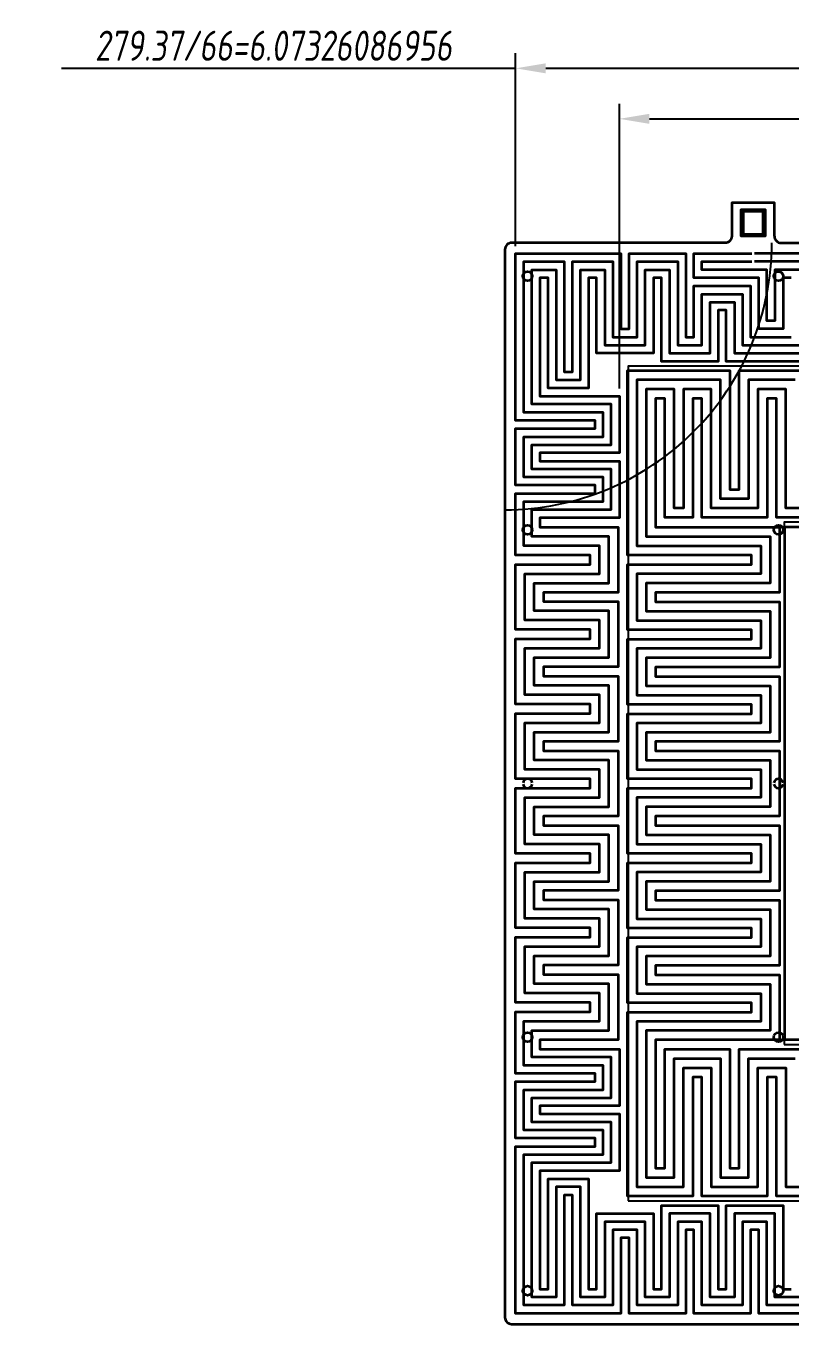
# Model space of a CAD drawing. Header units: millimetres. Extents: x -5937 to 68925, y -3068 to 5300.
# Drawn here: x 50647 to 51219, y 1814 to 2787 of the extents above; entities that cross this region are included whole.
import ezdxf

# ---------------------------------------------------------------- set-up
doc = ezdxf.new("R2010")
doc.units = ezdxf.units.MM
doc.header["$LTSCALE"] = 7
doc.header["$PDSIZE"] = -1
doc.layers.add('参照', color=6, linetype='Continuous', lineweight=9)
doc.layers.add('发热分区', color=20, linetype='Continuous')
doc.styles.add('斜仿宋', font='tssdeng.shx', dxfattribs={"width": 0.8, "oblique": 8, "bigfont": 'tssdchn.shx'})
doc.dimstyles.new('YanXiu', dxfattribs={"dimtxt": 22.5778, "dimasz": 22.5778, "dimexe": 11.2889, "dimexo": 5.64445, "dimgap": 5.64445, "dimtad": 1, "dimtoh": 1, "dimzin": 9, "dimdsep": 46, "dimtxsty": '斜仿宋', "dimcen": 22.5778, "dimazin": 2, "dimtfac": 1, "dimtmove": 0, "dimatfit": 3, "dimfxl": 1, "dimarcsym": 1})

# ---------------------------------------------------------------- blocks, each defined once
blk = doc.blocks.new('*D79')
at = {"color": 0, "lineweight": -2}
for p, q in [((51013.54, 2621.92), (51013.54, 2766.31)), ((51292.91, 2621.92), (51292.91, 2766.31)), ((51013.54, 2755.03), (50673.2, 2755.03)), ((51270.34, 2755.03), (51036.12, 2755.03))]:
    blk.add_line(p, q, dxfattribs=at)
at = {"color": 0}
for points in [[(51036.12, 2758.79), (51036.12, 2751.26), (51013.54, 2755.03)], [(51270.34, 2751.26), (51270.34, 2758.79), (51292.91, 2755.03)]]:
    blk.add_solid(points, dxfattribs=at)
at = {"layer": 'Defpoints', "color": 0}
for p in [(51013.54, 2755.03), (51013.54, 2616.28), (51292.91, 2616.28)]:
    blk.add_point(p, dxfattribs=at)
at = {"color": 0, "insert": (50832.08, 2771.96), "char_height": 22.5778, "attachment_point": 5, "style": '斜仿宋'}
blk.add_mtext('279.37/66=6.07326086956', dxfattribs=at)
blk = doc.blocks.new('*D80')
at = {"color": 0, "lineweight": -2}
for p, q in [((51091.28, 2515.07), (51091.28, 2728.48)), ((52269.8, 2515.07), (52269.8, 2728.48)), ((51113.86, 2717.19), (52247.23, 2717.19))]:
    blk.add_line(p, q, dxfattribs=at)
at = {"color": 0}
for points in [[(51113.86, 2720.96), (51113.86, 2713.43), (51091.28, 2717.19)], [(52247.23, 2713.43), (52247.23, 2720.96), (52269.8, 2717.19)]]:
    blk.add_solid(points, dxfattribs=at)
at = {"layer": 'Defpoints', "color": 0}
for p in [(52269.8, 2717.19), (51091.28, 2509.43), (52269.8, 2509.43)]:
    blk.add_point(p, dxfattribs=at)
at = {"color": 0, "insert": (51680.54, 2734.13), "char_height": 22.578, "attachment_point": 5, "style": '斜仿宋'}
blk.add_mtext('1178.52', dxfattribs=at)

msp = doc.modelspace()

# ---------------------------------------------------------------- linework, layer by layer
at = {"color": 7, "linetype": 'Continuous', "lineweight": 35}
for points in [[(51207.542, 2629.276), (51207.542, 2654.276), (51191.542, 2654.276), (51175.542, 2654.276), (51175.542, 2629.276, -0.4142136), (51170.542, 2624.276), (51010.542, 2624.276, 0.4142136), (51005.542, 2619.276), (51005.542, 1819.276, 0.4142136), (51010.542, 1814.276), (52350.542, 1814.276, 0.4142136), (52355.542, 1819.276), (52355.542, 2619.276, 0.4142136), (52350.542, 2624.276), (52190.542, 2624.276, -0.4142136), (52185.542, 2629.276), (52185.542, 2654.276), (52169.542, 2654.276), (52153.542, 2654.276), (52153.542, 2629.276)], [(51207.542, 2629.276, 0.4142136), (51212.542, 2624.276), (52148.542, 2624.276, 0.4142136), (52153.542, 2629.276)], [(51026.006, 2219.776, 0.8660254), (51019.078, 2219.776)], [(51019.078, 2218.776, 0.8660254), (51026.006, 2218.776)], [(51214.006, 2219.776, 0.8660254), (51207.078, 2219.776)], [(51207.078, 2218.776, 0.8660254), (51214.006, 2218.776)]]:
    msp.add_lwpolyline(points, format="xyb", dxfattribs=at)
for points in [[(51182.542, 2649.276), (51184.042, 2647.776), (51184.042, 2630.776), (51182.542, 2629.276), (51182.542, 2649.276), (51200.542, 2649.276), (51200.542, 2629.276), (51199.042, 2630.776), (51199.042, 2647.776), (51200.542, 2649.276)], [(51199.042, 2647.776), (51184.042, 2647.776)], [(51200.542, 2629.276), (51182.542, 2629.276)], [(51184.042, 2630.776), (51199.042, 2630.776)]]:
    msp.add_lwpolyline(points, dxfattribs=at)
at = {"color": 1}
msp.add_lwpolyline([(51005.542, 2424.276, 0.4142136), (51205.542, 2624.276)], format="xyb", dxfattribs=at)
at = {"color": 7, "linetype": 'Continuous', "lineweight": 35}
for centre in [(51022.542, 2599.276), (51210.542, 2599.276), (51022.542, 2409.276), (51210.542, 2409.276), (51022.542, 2029.276), (51210.542, 2029.276), (51022.542, 1839.276), (51210.542, 1839.276)]:
    msp.add_circle(centre, 3.5, dxfattribs=at)
at = {"layer": '参照', "linetype": 'Continuous', "lineweight": 35}
for points in [[(51238.253, 1822.276), (51195.74, 1822.276), (51195.74, 1884.82), (51189.667, 1884.82), (51189.667, 1822.276), (51147.154, 1822.276), (51147.154, 1884.82), (51141.08, 1884.82), (51141.08, 1822.276), (51098.568, 1822.276), (51098.568, 1878.747), (51092.494, 1878.747), (51092.494, 1822.276), (51013.542, 1822.276), (51013.542, 1947.345), (51073.06, 1947.345), (51073.06, 1953.418), (51013.542, 1953.418), (51013.542, 1995.931), (51073.06, 1995.931), (51073.06, 2002.004), (51013.542, 2002.004), (51013.542, 2048.161), (51069.416, 2048.161), (51069.416, 2055.145), (51013.542, 2055.145), (51013.542, 2104.035), (51069.416, 2104.035), (51069.416, 2111.02), (51013.542, 2111.02), (51013.542, 2159.91), (51069.416, 2159.91), (51069.416, 2166.894), (51013.542, 2166.894), (51013.542, 2215.784), (51069.416, 2215.784), (51069.416, 2222.768), (51013.542, 2222.768), (51013.542, 2271.659), (51069.416, 2271.659), (51069.416, 2278.643), (51013.542, 2278.643), (51013.542, 2327.533), (51069.416, 2327.533), (51069.416, 2334.517), (51013.542, 2334.517), (51013.542, 2383.407), (51069.416, 2383.407), (51069.416, 2390.392), (51013.542, 2390.392), (51013.542, 2436.548), (51073.06, 2436.548), (51073.06, 2442.622), (51013.542, 2442.622), (51013.542, 2485.135), (51073.06, 2485.135), (51073.06, 2491.208), (51013.542, 2491.208), (51013.542, 2616.276), (51092.494, 2616.276), (51092.494, 2559.806), (51098.568, 2559.806), (51098.568, 2616.276), (51141.08, 2616.276), (51141.08, 2553.733), (51147.154, 2553.733), (51147.154, 2591.983), (51189.667, 2591.983), (51189.667, 2553.733), (51220.033, 2553.733)], [(51220.033, 2598.057), (51213.96, 2598.057), (51213.96, 2559.806), (51195.74, 2559.806), (51195.74, 2598.057), (51147.154, 2598.057), (51147.154, 2616.276), (51190.542, 2616.276)], [(51292.914, 2600.34), (51292.914, 2616.276), (51292.914, 2597.151), (51286.839, 2597.151), (51286.839, 2616.276), (51244.326, 2616.276), (51244.326, 2597.151), (51238.253, 2597.151), (51238.253, 2616.276), (51192.542, 2616.276)], [(51232.179, 1828.35), (51201.813, 1828.35), (51201.813, 1890.893), (51183.593, 1890.893), (51183.593, 1828.35), (51153.227, 1828.35), (51153.227, 1890.893), (51135.007, 1890.893), (51135.007, 1828.35), (51104.641, 1828.35), (51104.641, 1884.82), (51086.421, 1884.82), (51086.421, 1828.35), (51056.055, 1828.35), (51056.055, 1910.905), (51049.982, 1910.905), (51049.982, 1828.35), (51019.615, 1828.35), (51019.615, 1941.272), (51079.134, 1941.272), (51079.134, 1959.491), (51019.615, 1959.491), (51019.615, 1989.858), (51079.134, 1989.858), (51079.134, 2008.077), (51019.615, 2008.077), (51019.615, 2041.177), (51076.401, 2041.177), (51076.401, 2062.13), (51020.526, 2062.13), (51020.526, 2097.051), (51076.401, 2097.051), (51076.401, 2118.004), (51020.526, 2118.004), (51020.526, 2152.926), (51076.401, 2152.926), (51076.401, 2173.878), (51020.526, 2173.878), (51020.526, 2208.8), (51076.401, 2208.8), (51076.401, 2229.753), (51020.526, 2229.753), (51020.526, 2264.674), (51076.401, 2264.674), (51076.401, 2285.627), (51020.526, 2285.627), (51020.526, 2320.549), (51076.401, 2320.549), (51076.401, 2341.501), (51020.526, 2341.501), (51020.526, 2376.423), (51076.401, 2376.423), (51076.401, 2397.376), (51019.615, 2397.376), (51019.615, 2430.475), (51079.134, 2430.475), (51079.134, 2448.695), (51019.615, 2448.695), (51019.615, 2479.061), (51079.134, 2479.061), (51079.134, 2497.281), (51019.615, 2497.281), (51019.615, 2610.203), (51049.982, 2610.203), (51049.982, 2527.647), (51056.055, 2527.647), (51056.055, 2610.203), (51086.421, 2610.203), (51086.421, 2553.733), (51104.641, 2553.733), (51104.641, 2610.203), (51135.007, 2610.203), (51135.007, 2547.659), (51153.227, 2547.659), (51153.227, 2585.91), (51183.593, 2585.91), (51183.593, 2547.659), (51226.106, 2547.659)], [(51226.106, 2604.13), (51207.886, 2604.13), (51207.886, 2565.879), (51201.813, 2565.879), (51201.813, 2604.13), (51153.227, 2604.13), (51153.227, 2610.203), (51190.542, 2610.203)], [(51232.179, 2610.203), (51192.542, 2610.203)], [(51226.106, 1834.423), (51207.886, 1834.423), (51207.886, 1896.967), (51177.52, 1896.967), (51177.52, 1834.423), (51159.3, 1834.423), (51159.3, 1896.967), (51128.934, 1896.967), (51128.934, 1834.423), (51110.714, 1834.423), (51110.714, 1890.893), (51080.348, 1890.893), (51080.348, 1834.423), (51062.128, 1834.423), (51062.128, 1916.979), (51043.908, 1916.979), (51043.908, 1834.423), (51025.689, 1834.423), (51025.689, 1935.198), (51085.207, 1935.198), (51085.207, 1965.565), (51025.689, 1965.565), (51025.689, 1983.784), (51085.207, 1983.784), (51085.207, 2014.151), (51025.689, 2014.151), (51025.689, 2034.193), (51083.385, 2034.193), (51083.385, 2069.114), (51027.511, 2069.114), (51027.511, 2090.067), (51083.385, 2090.067), (51083.385, 2124.988), (51027.511, 2124.988), (51027.511, 2145.941), (51083.385, 2145.941), (51083.385, 2180.863), (51027.511, 2180.863), (51027.511, 2201.816), (51083.385, 2201.816), (51083.385, 2236.737), (51027.511, 2236.737), (51027.511, 2257.69), (51083.385, 2257.69), (51083.385, 2292.611), (51027.511, 2292.611), (51027.511, 2313.564), (51083.385, 2313.564), (51083.385, 2348.486), (51027.511, 2348.486), (51027.511, 2369.439), (51083.385, 2369.439), (51083.385, 2404.36), (51025.689, 2404.36), (51025.689, 2424.402), (51085.207, 2424.402), (51085.207, 2454.768), (51025.689, 2454.768), (51025.689, 2472.988), (51085.207, 2472.988), (51085.207, 2503.354), (51025.689, 2503.354), (51025.689, 2604.13), (51043.908, 2604.13), (51043.908, 2521.574), (51062.128, 2521.574), (51062.128, 2604.13), (51080.348, 2604.13), (51080.348, 2547.659), (51110.714, 2547.659), (51110.714, 2604.13), (51128.934, 2604.13), (51128.934, 2541.586), (51159.3, 2541.586), (51159.3, 2579.837), (51177.52, 2579.837), (51177.52, 2541.586), (51232.179, 2541.586)], [(51238.253, 2535.513), (51171.447, 2535.513), (51171.447, 2573.764), (51165.374, 2573.764), (51165.374, 2535.513), (51122.861, 2535.513), (51122.861, 2598.057), (51116.787, 2598.057), (51116.787, 2541.586), (51074.275, 2541.586), (51074.275, 2598.057), (51068.201, 2598.057), (51068.201, 2515.501), (51037.835, 2515.501), (51037.835, 2598.057), (51031.762, 2598.057), (51031.762, 2509.428), (51091.28, 2509.428), (51091.28, 2466.915), (51031.762, 2466.915), (51031.762, 2460.842), (51091.28, 2460.842), (51091.28, 2418.329), (51031.762, 2418.329), (51031.762, 2411.344), (51090.369, 2411.344), (51090.369, 2362.454), (51034.495, 2362.454), (51034.495, 2355.47), (51090.369, 2355.47), (51090.369, 2306.58), (51034.495, 2306.58), (51034.495, 2299.596), (51090.369, 2299.596), (51090.369, 2250.706), (51034.495, 2250.706), (51034.495, 2243.721), (51090.369, 2243.721), (51090.369, 2194.831), (51034.495, 2194.831), (51034.495, 2187.847), (51090.369, 2187.847), (51090.369, 2138.957), (51034.495, 2138.957), (51034.495, 2131.973), (51090.369, 2131.973), (51090.369, 2083.083), (51034.495, 2083.083), (51034.495, 2076.098), (51090.369, 2076.098), (51090.369, 2027.208), (51031.762, 2027.208), (51031.762, 2020.224), (51091.28, 2020.224), (51091.28, 1977.711), (51031.762, 1977.711), (51031.762, 1971.638), (51091.28, 1971.638), (51091.28, 1929.125), (51031.762, 1929.125), (51031.762, 1840.496), (51037.835, 1840.496), (51037.835, 1923.052), (51068.201, 1923.052), (51068.201, 1840.496), (51074.275, 1840.496), (51074.275, 1896.967), (51116.787, 1896.967), (51116.787, 1840.496), (51122.861, 1840.496), (51122.861, 1903.04), (51165.374, 1903.04), (51165.374, 1840.496), (51171.447, 1840.496), (51171.447, 1903.04), (51213.96, 1903.04), (51213.96, 1840.496), (51220.033, 1840.496)], [(51257.992, 1910.024), (51209.102, 1910.024), (51209.102, 1999.15), (51202.118, 1999.15), (51202.118, 1910.024), (51153.228, 1910.024), (51153.228, 1999.15), (51146.244, 1999.15), (51146.244, 1910.024), (51097.353, 1910.024), (51097.353, 2048.04), (51190.416, 2048.04), (51190.416, 2055.025), (51097.353, 2055.025), (51097.353, 2103.915), (51190.416, 2103.915), (51190.416, 2110.899), (51097.353, 2110.899), (51097.353, 2159.789), (51190.416, 2159.789), (51190.416, 2166.773), (51097.353, 2166.773), (51097.353, 2215.663), (51190.416, 2215.663), (51190.416, 2222.648), (51097.353, 2222.648), (51097.353, 2271.538), (51190.416, 2271.538), (51190.416, 2278.522), (51097.353, 2278.522), (51097.353, 2327.412), (51190.416, 2327.412), (51190.416, 2334.396), (51097.353, 2334.396), (51097.353, 2383.286), (51190.416, 2383.286), (51190.416, 2390.271), (51097.353, 2390.271), (51097.353, 2528.529), (51174.181, 2528.529), (51174.181, 2439.402), (51181.165, 2439.402), (51181.165, 2528.529), (51230.055, 2528.529)], [(51223.071, 2521.544), (51188.149, 2521.544), (51188.149, 2432.418), (51167.196, 2432.418), (51167.196, 2521.544), (51104.338, 2521.544), (51104.338, 2397.255), (51197.4, 2397.255), (51197.4, 2376.302), (51104.338, 2376.302), (51104.338, 2341.381), (51197.4, 2341.381), (51197.4, 2320.428), (51104.338, 2320.428), (51104.338, 2285.506), (51197.4, 2285.506), (51197.4, 2264.553), (51104.338, 2264.553), (51104.338, 2229.632), (51197.4, 2229.632), (51197.4, 2208.679), (51104.338, 2208.679), (51104.338, 2173.758), (51197.4, 2173.758), (51197.4, 2152.805), (51104.338, 2152.805), (51104.338, 2117.883), (51197.4, 2117.883), (51197.4, 2096.93), (51104.338, 2096.93), (51104.338, 2062.009), (51197.4, 2062.009), (51197.4, 2041.056), (51104.338, 2041.056), (51104.338, 1917.008), (51139.259, 1917.008), (51139.259, 2006.134), (51160.212, 2006.134), (51160.212, 1917.008), (51195.134, 1917.008), (51195.134, 2006.134), (51216.086, 2006.134), (51216.086, 1917.008), (51251.008, 1917.008)], [(51251.008, 2425.434), (51216.086, 2425.434), (51216.086, 2514.56), (51195.134, 2514.56), (51195.134, 2425.434), (51160.212, 2425.434), (51160.212, 2514.56), (51139.259, 2514.56), (51139.259, 2425.434), (51132.275, 2425.434), (51132.275, 2514.56), (51111.322, 2514.56), (51111.322, 2404.239), (51204.384, 2404.239), (51204.384, 2369.318), (51111.322, 2369.318), (51111.322, 2348.365), (51204.384, 2348.365), (51204.384, 2313.443), (51111.322, 2313.443), (51111.322, 2292.49), (51204.384, 2292.49), (51204.384, 2257.569), (51111.322, 2257.569), (51111.322, 2236.616), (51204.384, 2236.616), (51204.384, 2201.695), (51111.322, 2201.695), (51111.322, 2180.742), (51204.384, 2180.742), (51204.384, 2145.82), (51111.322, 2145.82), (51111.322, 2124.867), (51204.384, 2124.867), (51204.384, 2089.946), (51111.322, 2089.946), (51111.322, 2068.993), (51204.384, 2068.993), (51204.384, 2034.072), (51111.322, 2034.072), (51111.322, 1923.993), (51132.275, 1923.993), (51132.275, 2013.119), (51167.196, 2013.119), (51167.196, 1923.993), (51188.149, 1923.993), (51188.149, 2013.119), (51223.071, 2013.119)], [(51257.992, 2418.45), (51209.102, 2418.45), (51209.102, 2507.576), (51202.118, 2507.576), (51202.118, 2418.45), (51153.228, 2418.45), (51153.228, 2507.576), (51146.244, 2507.576), (51146.244, 2418.45), (51125.291, 2418.45), (51125.291, 2507.576), (51118.306, 2507.576), (51118.306, 2411.223), (51211.369, 2411.223), (51211.369, 2362.333), (51118.306, 2362.333), (51118.306, 2355.349), (51211.369, 2355.349), (51211.369, 2306.459), (51118.306, 2306.459), (51118.306, 2299.475), (51211.369, 2299.475), (51211.369, 2250.585), (51118.306, 2250.585), (51118.306, 2243.6), (51211.369, 2243.6), (51211.369, 2194.71), (51118.306, 2194.71), (51118.306, 2187.726), (51211.369, 2187.726), (51211.369, 2138.836), (51118.306, 2138.836), (51118.306, 2131.852), (51211.369, 2131.852), (51211.369, 2082.962), (51118.306, 2082.962), (51118.306, 2075.977), (51211.369, 2075.977), (51211.369, 2027.087), (51118.306, 2027.087), (51118.306, 1930.977), (51125.291, 1930.977), (51125.291, 2020.103), (51174.181, 2020.103), (51174.181, 1930.977), (51181.165, 1930.977), (51181.165, 2020.103), (51230.055, 2020.103)], [(51257.992, 2027.087), (51215.276, 2027.087), (51215.276, 2411.465), (51257.992, 2411.465)]]:
    msp.add_lwpolyline(points, dxfattribs=at)
at = {"layer": '发热分区'}
for points in [[(51097.798, 1906.532), (52263.286, 1906.532), (52263.286, 2532.021), (51097.798, 2532.021)], [(51214.861, 2023.595), (52146.223, 2023.595), (52146.223, 2414.957), (51214.861, 2414.957)]]:
    msp.add_lwpolyline(points, close=True, dxfattribs=at)

# ---------------------------------------------------------------- dimensions: what is measured, and where the dimension line sits
at = {"color": 1}
dim = msp.add_linear_dim(base=(51013.542, 2755.025), p1=(51292.914, 2616.276), p2=(51013.542, 2616.276), text='<>/66=6.07326086956', dimstyle='YanXiu', override={"dimtxsty": '斜仿宋'}, dxfattribs=at)
dim.commit()
dim.dimension.update_dxf_attribs({"geometry": '*D79', "text_midpoint": (50832.082, 2771.959)})
dim = msp.add_linear_dim(base=(52269.804, 2717.195), p1=(51091.28, 2509.428), p2=(52269.804, 2509.428), dimstyle='YanXiu', dxfattribs=at)
dim.commit()
dim.dimension.update_dxf_attribs({"geometry": '*D80', "text_midpoint": (51680.542, 2734.128)})

doc.saveas('drawing.dxf')
